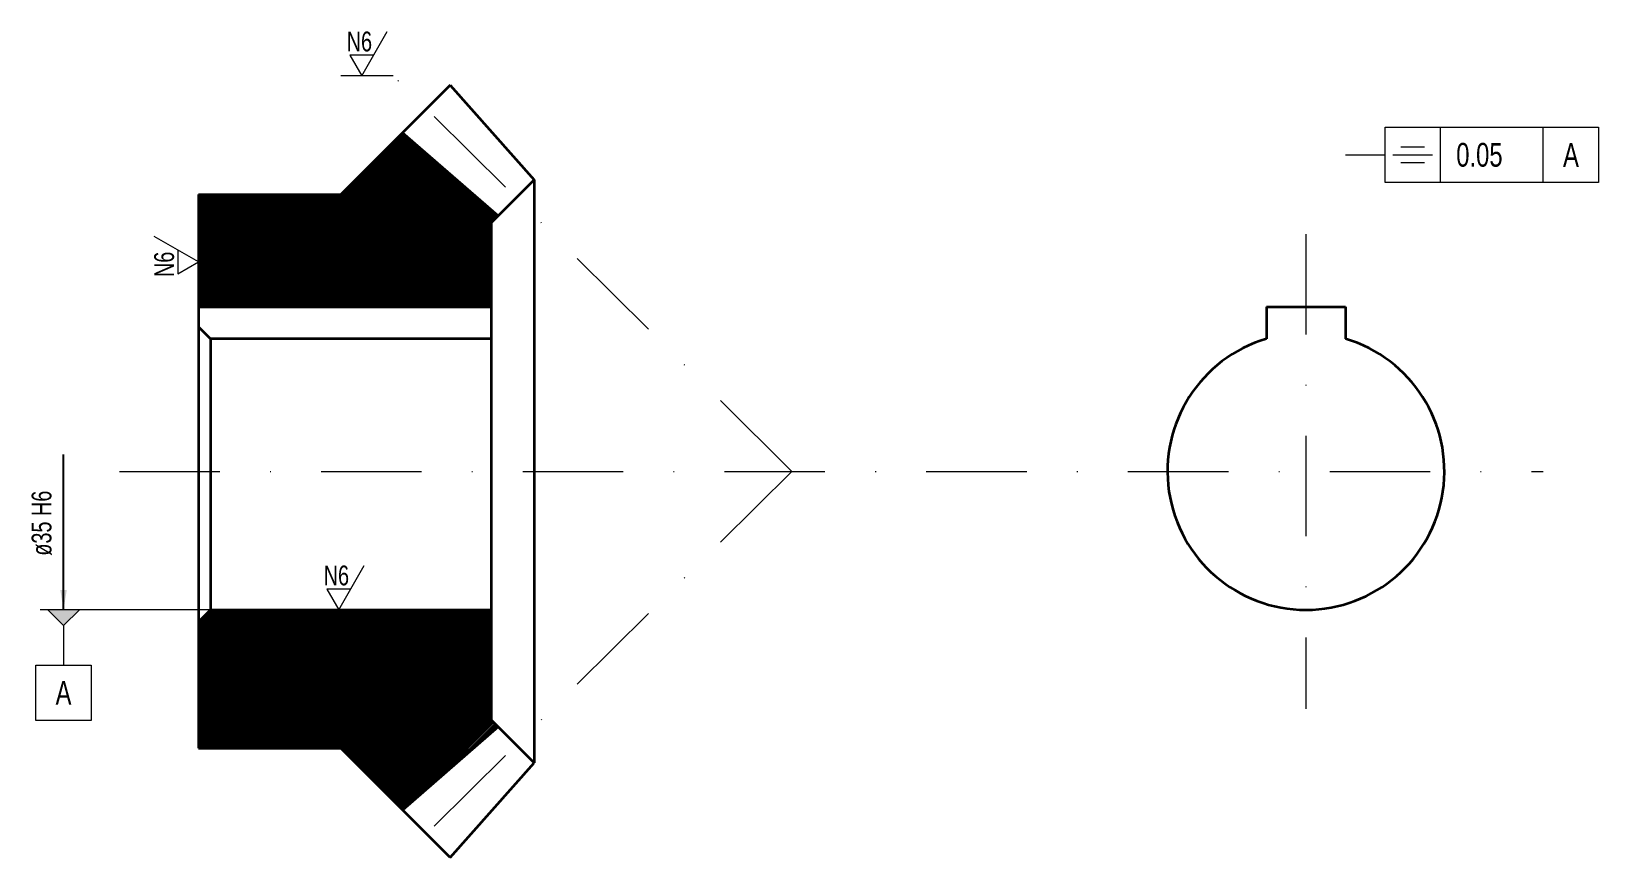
# Model space of a CAD drawing. Header units: millimetres. Extents: x -21 to 177, y -49 to 56.
import ezdxf

# ---------------------------------------------------------------- set-up
doc = ezdxf.new("R2010")
doc.units = ezdxf.units.MM
doc.linetypes.add('DASHDOT', pattern=[25.4, 12.7, -6.35, 0, -6.35])
doc.layers.get('0').update_dxf_attribs({"linetype": 'CONTINUOUS', "lineweight": 0})
for name, color, linetype, lineweight in [('axes', 1, 'DASHDOT', 18), ('contour', 7, 'CONTINUOUS', 35), ('dim', 7, 'CONTINUOUS', 13), ('hatch', 3, 'CONTINUOUS', 13), ('hatch_border', 7, 'CONTINUOUS', 0)]:
    doc.layers.add(name, color=color, linetype=linetype, lineweight=lineweight)
doc.styles.get("Standard").update_dxf_attribs({"font": 'txt', "width": 0.75})
doc.dimstyles.get("Standard").update_dxf_attribs({"dimtxt": 2.5, "dimasz": 2.5, "dimexe": 1.25, "dimexo": 0.625, "dimgap": 1, "dimtad": 1, "dimtxsty": 'Standard', "dimcen": 2.5, "dimadec": 0, "dimazin": 0, "dimtfac": 1, "dimtmove": 0, "dimatfit": 3, "dimfxl": 1, "dimarcsym": 0})

# ---------------------------------------------------------------- blocks, each defined once
blk = doc.blocks.new('dim_a_label')
at = {"layer": 'dim'}
blk.add_hatch(color=256, dxfattribs=at).paths.add_polyline_path([(-2, 0), (0, -2), (2, 0)])
for p, q in [((-2, 0), (0, -2)), ((2, 0), (-2, 0)), ((0, -2), (2, 0)), ((0, -2), (0, -7)), ((-3.5, -7), (3.5, -7)), ((-3.5, -14), (-3.5, -7)), ((3.5, -7), (3.5, -14)), ((3.5, -14), (-3.5, -14))]:
    blk.add_line(p, q, dxfattribs=at)
at = {"layer": 'dim', "insert": (0, -10.5), "char_height": 3, "width": 100, "attachment_point": 5}
blk.add_mtext('A', dxfattribs=at)
blk = doc.blocks.new('dim_a_ref')
at = {"layer": 'dim'}
for p, q in [((0, 0), (0, 7)), ((0, 7), (27, 7)), ((7, 0), (7, 7)), ((20, 0), (20, 7)), ((27, 7), (27, 0)), ((5, 4.5), (2, 4.5)), ((1, 3.5), (6, 3.5)), ((5, 2.5), (2, 2.5)), ((27, 0), (0, 0))]:
    blk.add_line(p, q, dxfattribs=at)
at = {"layer": 'dim', "char_height": 3, "width": 100}
for s, insert, attachment_point in [('0.05', (9, 3.5), 4), ('A', (23.5, 3.5), 5)]:
    blk.add_mtext(s, dxfattribs=dict(at, insert=insert, attachment_point=attachment_point))
blk = doc.blocks.new('dim_sur_N6')
at = {"layer": 'dim'}
for p, q in [((0, 0), (3.23, 5.6)), ((1.5, 2.6), (-1.5, 2.6)), ((-1.5, 2.6), (0, 0))]:
    blk.add_line(p, q, dxfattribs=at)
at = {"layer": 'dim', "insert": (-1.9, 3.06), "char_height": 2.5, "width": 100, "attachment_point": 7}
blk.add_mtext('N6', dxfattribs=at)

msp = doc.modelspace()

# ---------------------------------------------------------------- hatches: boundary and pattern name
at = {"layer": 'hatch'}
h = msp.add_hatch(dxfattribs=at)
h.set_pattern_fill('ANSI31', color=256, style=0)
h.set_pattern_definition([(45, (0, 0), (-0.08838835, 0.08838835), [])])
edge = h.paths.add_edge_path()
edge.add_line((0, 20.8), (0, 35))
edge.add_line((0, 35), (18, 35))
edge.add_line((18, 35), (25.81, 42.81))
edge.add_line((25.81, 42.81), (37.89, 32.3))
edge.add_line((37.89, 32.3), (37, 31.41))
edge.add_line((37, 31.41), (37, 20.8))
edge.add_line((37, 20.8), (0, 20.8))
edge.add_line((0, -19), (1.5, -17.5))
edge.add_line((1.5, -17.5), (37, -17.5))
edge.add_line((37, -17.5), (37, -31.41))
edge.add_line((37, -31.41), (37.89, -32.3))
edge.add_line((37.89, -32.3), (25.81, -42.81))
edge.add_line((25.81, -42.81), (18, -35))
edge.add_line((18, -35), (0, -35))
edge.add_line((0, -35), (0, -19))

# ---------------------------------------------------------------- linework, layer by layer
at = {"layer": 'axes'}
for p, q in [((24.61, 50), (18, 50)), ((75, 0), (24.61, 50)), ((140, 30), (140, -30)), ((-10, 0), (170, 0)), ((75, 0), (26.73, -47.9))]:
    msp.add_line(p, q, dxfattribs=at)
at = {"layer": 'contour'}
for p, q in [((31.83, 48.83), (18, 35)), ((31.83, 48.83), (42.43, 36.84)), ((37.89, 32.3), (25.81, 42.81)), ((42.43, 36.84), (37, 31.41)), ((42.43, 36.84), (42.43, -36.84)), ((0, 35), (0, -35)), ((0, 35), (18, 35)), ((37, 31.41), (37, -31.41)), ((0, 20.8), (37, 20.8)), ((135, 20.8), (135, 16.77)), ((135, 20.8), (145, 20.8)), ((145, 20.8), (145, 16.77)), ((0, 18.27), (1.5, 16.77)), ((37, 16.77), (1.5, 16.77)), ((1.5, 16.77), (1.5, -17.5)), ((0, -19), (1.5, -17.5)), ((1.5, -17.5), (37, -17.5)), ((42.43, -36.84), (37, -31.41)), ((37.89, -32.3), (25.81, -42.81)), ((0, -35), (18, -35)), ((31.83, -48.83), (18, -35)), ((31.83, -48.83), (42.43, -36.84))]:
    msp.add_line(p, q, dxfattribs=at)
msp.add_arc((140, 0), 17.5, 106.6015, 73.3985, dxfattribs=at)
at = {"layer": 'dim'}
for p, q in [((145, 40), (150, 40)), ((1.5, -17.5), (-20, -17.5))]:
    msp.add_line(p, q, dxfattribs=at)
at = {"layer": 'hatch_border'}
for p, q in [((18, 35), (25.81, 42.81)), ((25.81, 42.81), (37.89, 32.3)), ((0, 20.8), (0, 35)), ((0, 35), (18, 35)), ((37.89, 32.3), (37, 31.41)), ((37, 31.41), (37, 20.8)), ((37, 20.8), (0, 20.8)), ((0, -19), (1.5, -17.5)), ((1.5, -17.5), (37, -17.5)), ((37, -17.5), (37, -31.41)), ((0, -35), (0, -19)), ((37, -31.41), (37.89, -32.3)), ((37.89, -32.3), (25.81, -42.81)), ((18, -35), (0, -35)), ((25.81, -42.81), (18, -35))]:
    msp.add_line(p, q, dxfattribs=at)

# ---------------------------------------------------------------- block references
msp.add_blockref('dim_a_ref', (150, 36.5))
at = {"layer": 'axes'}
msp.add_blockref('dim_sur_N6', (20.64, 50), dxfattribs=at)
at = {"layer": 'dim', "rotation": 90}
msp.add_blockref('dim_sur_N6', (0, 26.47), dxfattribs=at)
at = {"layer": 'dim'}
for name, p in [('dim_sur_N6', (17.73, -17.5)), ('dim_a_label', (-17.06, -17.5))]:
    msp.add_blockref(name, p, dxfattribs=at)

# ---------------------------------------------------------------- texts
at = {"layer": 'dim', "insert": (-21.09, -10.66), "char_height": 2.5, "width": 100, "attachment_point": 1, "rotation": 90}
msp.add_mtext('ø35\\~H6', dxfattribs=at)

# ---------------------------------------------------------------- leaders
at = {"layer": 'dim'}
msp.add_leader([(-17.06, -17.5), (-17.06, 2.13)], dimstyle='Standard', dxfattribs=at)

doc.saveas('drawing.dxf')
